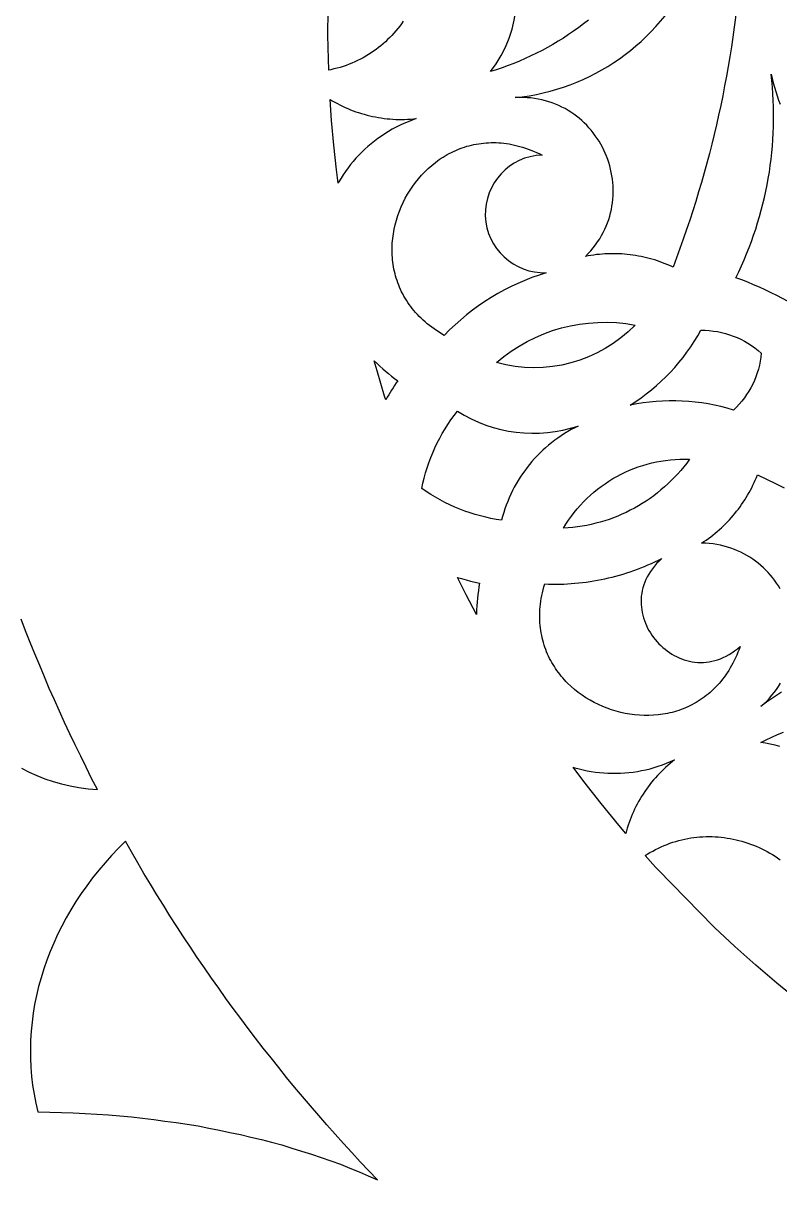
# Model space of a CAD drawing. Extents: x -1903 to -234, y -575 to 545.
# Drawn here: x -517.3 to -472, y -36.4 to 34.2 of the extents above; entities that cross this region are included whole.
import ezdxf

# ---------------------------------------------------------------- set-up
doc = ezdxf.new("R2010")
doc.units = 0
doc.layers.add('LAYER_1', color=18, linetype='CONTINUOUS')

msp = doc.modelspace()

# ---------------------------------------------------------------- linework, layer by layer
at = {"layer": 'LAYER_1'}
for points in [[(-424.073, 224.183, 0.414214), (-614.073, 34.183, 0.414214), (-424.073, -155.817, 0.414214), (-234.073, 34.183, 0.414214)], [(-488.993, 27.038), (-488.839, 27.03), (-488.684, 27.019), (-488.527, 27.003), (-488.37, 26.982), (-488.211, 26.958), (-488.052, 26.928), (-487.891, 26.895), (-487.73, 26.856), (-487.567, 26.813), (-487.404, 26.766), (-487.24, 26.713), (-487.076, 26.656), (-486.91, 26.593), (-486.744, 26.526), (-486.577, 26.454), (-486.409, 26.377), (-486.241, 26.294, 1), (-485.985, 19.238, 0.128453), (-492.104, 15.48), (-492.263, 15.572), (-492.416, 15.666), (-492.565, 15.763), (-492.71, 15.862), (-492.851, 15.964), (-492.987, 16.067), (-493.118, 16.173), (-493.246, 16.28), (-493.369, 16.39), (-493.488, 16.501), (-493.602, 16.615), (-493.712, 16.73), (-493.819, 16.846), (-493.921, 16.965), (-494.019, 17.085), (-494.113, 17.207), (-494.203, 17.33), (-494.289, 17.455), (-494.371, 17.581), (-494.449, 17.708), (-494.523, 17.836), (-494.593, 17.966), (-494.659, 18.097), (-494.722, 18.229), (-494.78, 18.362), (-494.835, 18.496), (-494.887, 18.631), (-494.934, 18.766), (-494.978, 18.903), (-495.018, 19.04), (-495.055, 19.178), (-495.088, 19.316), (-495.117, 19.455), (-495.143, 19.594), (-495.166, 19.734), (-495.185, 19.874), (-495.2, 20.015), (-495.212, 20.155), (-495.221, 20.296), (-495.227, 20.437), (-495.229, 20.578), (-495.228, 20.719), (-495.216, 21.001), (-495.191, 21.283), (-495.154, 21.563), (-495.105, 21.841), (-495.044, 22.117), (-494.97, 22.391), (-494.886, 22.661), (-494.79, 22.928), (-494.683, 23.19), (-494.566, 23.449), (-494.437, 23.702), (-494.299, 23.95), (-494.15, 24.191), (-493.992, 24.427), (-493.824, 24.655), (-493.647, 24.876), (-493.461, 25.089), (-493.266, 25.294), (-493.063, 25.489), (-492.851, 25.676), (-492.631, 25.853), (-492.518, 25.937), (-492.403, 26.019), (-492.286, 26.098), (-492.167, 26.175), (-492.047, 26.248), (-491.925, 26.319), (-491.801, 26.387), (-491.675, 26.452), (-491.547, 26.514), (-491.418, 26.573), (-491.287, 26.628), (-491.155, 26.68), (-491.021, 26.729), (-490.885, 26.775), (-490.748, 26.817), (-490.609, 26.856), (-490.469, 26.892), (-490.327, 26.923), (-490.184, 26.951), (-490.04, 26.976), (-489.894, 26.996), (-489.747, 27.013), (-489.599, 27.026), (-489.449, 27.035), (-489.299, 27.04), (-489.147, 27.041)], [(-488.978, 13.849, -0.228229), (-480.666, 16.097, -0.276488)], [(-476.715, 15.787, -0.186674), (-473.103, 14.413), (-473.13, 14.169), (-473.167, 13.928), (-473.215, 13.69), (-473.274, 13.454), (-473.344, 13.222), (-473.424, 12.994), (-473.514, 12.77), (-473.615, 12.55), (-473.725, 12.336), (-473.846, 12.126), (-473.976, 11.922), (-474.115, 11.724), (-474.264, 11.532), (-474.421, 11.347), (-474.588, 11.169), (-474.763, 10.998), (-475.14, 11.108), (-475.52, 11.207), (-475.902, 11.293), (-476.286, 11.366), (-476.672, 11.428), (-477.06, 11.477), (-477.449, 11.514), (-477.839, 11.539), (-478.229, 11.552), (-478.62, 11.552), (-479.011, 11.54), (-479.401, 11.516), (-479.791, 11.479), (-480.179, 11.43), (-480.567, 11.369), (-480.952, 11.296, 0.126855)], [(-496.133, 13.791), (-495.965, 13.634), (-495.793, 13.48), (-495.619, 13.33), (-495.441, 13.183), (-495.261, 13.039), (-495.077, 12.898), (-494.891, 12.761, 0.018216), (-495.604, 11.621), (-495.676, 11.841), (-496.13, 13.353), (-496.295, 13.948)], [(-491.315, 10.926, 0.224974), (-484.069, 10.041), (-484.283, 9.935), (-484.493, 9.823), (-484.699, 9.706), (-484.901, 9.583), (-485.1, 9.455), (-485.294, 9.322), (-485.484, 9.184), (-485.67, 9.041), (-485.852, 8.894), (-486.03, 8.741), (-486.203, 8.584), (-486.371, 8.422), (-486.535, 8.256), (-486.694, 8.085), (-486.849, 7.91), (-486.999, 7.731), (-487.143, 7.548), (-487.283, 7.362), (-487.417, 7.171), (-487.547, 6.976), (-487.671, 6.778), (-487.789, 6.577), (-487.903, 6.372), (-488.01, 6.164), (-488.113, 5.952), (-488.209, 5.738), (-488.3, 5.52), (-488.384, 5.3), (-488.463, 5.077), (-488.536, 4.851), (-488.602, 4.623), (-488.663, 4.392), (-488.983, 4.441), (-489.302, 4.5), (-489.619, 4.57), (-489.934, 4.648), (-490.247, 4.737), (-490.558, 4.835), (-490.866, 4.941), (-491.17, 5.057), (-491.471, 5.182), (-491.769, 5.315), (-492.062, 5.457), (-492.351, 5.607), (-492.635, 5.766), (-492.914, 5.932), (-493.188, 6.106), (-493.457, 6.288, -0.118726)]]:
    msp.add_lwpolyline(points, format="xyb", close=True, dxfattribs=at)
for points in [[(-483.457, 34.389), (-483.748, 34.161), (-484.045, 33.94), (-484.346, 33.725), (-484.651, 33.516), (-484.961, 33.314), (-485.275, 33.118), (-485.594, 32.929), (-485.916, 32.746), (-486.242, 32.57), (-486.573, 32.401), (-486.906, 32.239), (-487.244, 32.083), (-487.585, 31.934), (-487.93, 31.793), (-488.278, 31.658), (-488.629, 31.531), (-488.984, 31.411), (-489.341, 31.299, 0.329739), (-489.012, 39.813, 0.606751)], [(-474.301, 38.105, -0.074077), (-478.387, 19.577), (-478.541, 19.647), (-478.697, 19.714), (-478.854, 19.778), (-479.011, 19.838), (-479.17, 19.896), (-479.33, 19.95), (-479.49, 20.001), (-479.651, 20.048), (-479.813, 20.093), (-479.976, 20.134), (-480.14, 20.172), (-480.304, 20.207), (-480.468, 20.238), (-480.634, 20.267), (-480.799, 20.292), (-480.965, 20.314), (-481.132, 20.332), (-481.299, 20.347), (-481.466, 20.359), (-481.633, 20.368), (-481.801, 20.373), (-481.968, 20.376), (-482.136, 20.374), (-482.304, 20.37), (-482.472, 20.362), (-482.64, 20.351), (-482.807, 20.337), (-482.975, 20.319), (-483.142, 20.298), (-483.309, 20.273), (-483.476, 20.246), (-483.642, 20.215), (-483.477, 20.382), (-483.321, 20.554), (-483.174, 20.729), (-483.037, 20.907), (-482.908, 21.089), (-482.787, 21.273), (-482.676, 21.461), (-482.573, 21.65), (-482.478, 21.842), (-482.392, 22.037), (-482.314, 22.232), (-482.245, 22.43), (-482.183, 22.629), (-482.13, 22.829), (-482.085, 23.031), (-482.048, 23.233), (-482.018, 23.436), (-481.996, 23.639), (-481.982, 23.842), (-481.975, 24.045), (-481.976, 24.248), (-481.984, 24.451), (-482, 24.653), (-482.023, 24.854), (-482.053, 25.054), (-482.089, 25.252), (-482.133, 25.449), (-482.184, 25.645), (-482.241, 25.838), (-482.306, 26.029), (-482.376, 26.218), (-482.454, 26.404), (-482.537, 26.588), (-482.627, 26.768), (-482.724, 26.946), (-482.826, 27.12), (-482.935, 27.29), (-483.049, 27.456), (-483.17, 27.619), (-483.296, 27.777), (-483.428, 27.93), (-483.566, 28.079), (-483.709, 28.223), (-483.858, 28.362), (-484.012, 28.496), (-484.172, 28.624), (-484.336, 28.746), (-484.506, 28.862), (-484.681, 28.972), (-484.861, 29.076), (-485.046, 29.173), (-485.235, 29.264), (-485.429, 29.347), (-485.628, 29.423), (-485.831, 29.492), (-486.039, 29.553), (-486.251, 29.606), (-486.468, 29.651), (-486.688, 29.688), (-486.913, 29.716), (-487.141, 29.735), (-487.374, 29.746), (-487.61, 29.747), (-487.851, 29.74, 0.260478), (-477.283, 37.156)], [(-469.213, 16.105, 0.063158), (-474.627, 18.939, 0.145764), (-472.511, 31.149), (-472.449, 30.884), (-472.382, 30.621), (-472.309, 30.361), (-472.233, 30.103), (-472.151, 29.848), (-472.064, 29.594), (-471.973, 29.344)]]:
    msp.add_lwpolyline(points, format="xyb", dxfattribs=at)
for points in [[(-494.558, 34.321), (-494.663, 34.173), (-494.771, 34.028), (-494.883, 33.885), (-494.999, 33.745), (-495.118, 33.608), (-495.241, 33.474), (-495.367, 33.343), (-495.497, 33.216), (-495.629, 33.091), (-495.765, 32.97), (-495.905, 32.852), (-496.047, 32.738), (-496.193, 32.628), (-496.341, 32.521), (-496.493, 32.417), (-496.647, 32.318), (-496.805, 32.222), (-496.965, 32.131), (-497.128, 32.044), (-497.294, 31.96), (-497.463, 31.881), (-497.634, 31.807), (-497.808, 31.737), (-497.985, 31.671), (-498.164, 31.61), (-498.345, 31.553), (-498.529, 31.502), (-498.716, 31.455), (-498.904, 31.413), (-499.027, 31.389), (-499.066, 32.741), (-499.073, 33.498), (-499.043, 36.401)], [(-471.968, 0.279), (-472.072, 0.452), (-472.183, 0.621), (-472.3, 0.786), (-472.423, 0.947), (-472.551, 1.103), (-472.686, 1.255), (-472.826, 1.402), (-472.971, 1.544), (-473.122, 1.681), (-473.279, 1.813), (-473.44, 1.939), (-473.607, 2.059), (-473.779, 2.173), (-473.956, 2.28), (-474.139, 2.382), (-474.326, 2.476), (-474.517, 2.564), (-474.714, 2.644), (-474.915, 2.717), (-475.121, 2.783), (-475.331, 2.841), (-475.545, 2.891), (-475.764, 2.932), (-475.987, 2.966), (-476.214, 2.99), (-476.446, 3.006), (-476.681, 3.013), (-476.539, 3.106), (-476.4, 3.201), (-476.262, 3.299), (-476.127, 3.4), (-475.994, 3.503), (-475.863, 3.609), (-475.734, 3.717), (-475.608, 3.828), (-475.484, 3.941), (-475.362, 4.056), (-475.242, 4.174), (-475.125, 4.294), (-475.01, 4.416), (-474.898, 4.541), (-474.788, 4.667), (-474.681, 4.796), (-474.576, 4.927), (-474.474, 5.06), (-474.374, 5.195), (-474.277, 5.331), (-474.183, 5.47), (-474.092, 5.611), (-474.003, 5.753), (-473.916, 5.898), (-473.833, 6.044), (-473.753, 6.192), (-473.675, 6.342), (-473.6, 6.493), (-473.528, 6.646), (-473.459, 6.8), (-473.393, 6.957), (-473.33, 7.114), (-472.793, 6.857), (-472.257, 6.595), (-471.725, 6.328)], [(-517.437, -10.485), (-516.988, -10.716), (-516.523, -10.925), (-516.045, -11.114), (-515.553, -11.281), (-515.049, -11.425), (-514.531, -11.546), (-514.002, -11.643), (-513.453, -11.711), (-512.894, -11.755), (-513.239, -11.094), (-513.567, -10.424), (-513.895, -9.754), (-514.223, -9.085), (-514.551, -8.415), (-514.859, -7.735), (-515.165, -7.056), (-515.472, -6.376), (-515.779, -5.696), (-516.069, -5.009), (-516.355, -4.32), (-516.64, -3.631), (-516.926, -2.942), (-517.199, -2.249), (-517.462, -1.551)], [(-471.892, -5.926), (-472.072, -6.039), (-472.251, -6.154), (-472.429, -6.273), (-472.605, -6.395), (-472.779, -6.52), (-472.951, -6.648), (-473.122, -6.779), (-472.943, -6.618), (-472.774, -6.454), (-472.613, -6.285), (-472.462, -6.112), (-472.319, -5.936), (-472.185, -5.757), (-472.06, -5.574), (-471.944, -5.389)], [(-471.997, -9.184), (-472.275, -9.106), (-472.558, -9.039), (-472.845, -8.984), (-473.136, -8.94), (-472.8, -8.773), (-472.461, -8.614), (-472.119, -8.463), (-471.775, -8.319)], [(-470.862, -24.443), (-472.159, -23.383), (-473.434, -22.294), (-474.685, -21.176), (-475.911, -20.029), (-475.952, -19.989), (-479.303, -16.567), (-479.432, -16.428), (-480.061, -15.725), (-479.938, -15.645), (-479.773, -15.545), (-479.606, -15.45), (-479.438, -15.36), (-479.268, -15.275), (-479.096, -15.195), (-478.923, -15.12), (-478.749, -15.05), (-478.574, -14.985), (-478.398, -14.925), (-478.22, -14.87), (-478.042, -14.82), (-477.863, -14.775), (-477.683, -14.735), (-477.503, -14.7), (-477.322, -14.669), (-477.141, -14.644), (-476.959, -14.623), (-476.777, -14.607), (-476.595, -14.595), (-476.413, -14.588), (-476.231, -14.586), (-476.05, -14.589), (-475.868, -14.596), (-475.687, -14.607), (-475.506, -14.624), (-475.325, -14.644), (-475.146, -14.67), (-474.967, -14.699), (-474.788, -14.734), (-474.611, -14.772), (-474.435, -14.815), (-474.259, -14.863), (-474.085, -14.914), (-473.912, -14.971), (-473.741, -15.031), (-473.571, -15.096), (-473.402, -15.164), (-473.235, -15.237), (-473.07, -15.315), (-472.907, -15.396), (-472.745, -15.482), (-472.586, -15.571), (-472.429, -15.665), (-472.274, -15.763), (-472.121, -15.865), (-471.97, -15.971)]]:
    msp.add_lwpolyline(points, dxfattribs=at)
for points in [[(-498.816, 29.55), (-498.664, 29.463), (-498.512, 29.38), (-498.357, 29.3), (-498.201, 29.224), (-498.043, 29.151), (-497.884, 29.081), (-497.723, 29.015), (-497.561, 28.952), (-497.398, 28.893), (-497.234, 28.837), (-497.068, 28.785), (-496.901, 28.736), (-496.733, 28.691), (-496.565, 28.649), (-496.395, 28.611), (-496.224, 28.576), (-496.053, 28.545), (-495.881, 28.518), (-495.708, 28.494), (-495.534, 28.474), (-495.36, 28.457), (-495.186, 28.445), (-495.011, 28.435), (-494.835, 28.43), (-494.66, 28.428), (-494.484, 28.43), (-494.308, 28.436), (-494.132, 28.445), (-493.955, 28.459), (-493.779, 28.476), (-494.029, 28.387), (-494.275, 28.29), (-494.517, 28.187), (-494.755, 28.078), (-494.988, 27.961), (-495.216, 27.839), (-495.44, 27.709), (-495.659, 27.574), (-495.873, 27.433), (-496.082, 27.286), (-496.286, 27.133), (-496.484, 26.974), (-496.678, 26.81), (-496.866, 26.641), (-497.048, 26.466), (-497.224, 26.286), (-497.395, 26.102), (-497.56, 25.912), (-497.719, 25.718), (-497.872, 25.519), (-498.018, 25.316), (-498.158, 25.109), (-498.292, 24.898), (-498.419, 24.682), (-498.462, 24.603), (-498.564, 25.401), (-498.724, 26.886), (-498.854, 28.363), (-498.94, 29.624)], [(-477.403, 8.045), (-477.571, 7.818), (-477.744, 7.596), (-477.923, 7.379), (-478.108, 7.169), (-478.299, 6.964), (-478.494, 6.765), (-478.695, 6.572), (-478.901, 6.385), (-479.111, 6.204), (-479.326, 6.029), (-479.546, 5.86), (-479.77, 5.698), (-479.999, 5.543), (-480.231, 5.393), (-480.468, 5.251), (-480.708, 5.115), (-480.952, 4.986), (-481.199, 4.863), (-481.45, 4.748), (-481.705, 4.639), (-481.962, 4.537), (-482.222, 4.443), (-482.485, 4.356), (-482.751, 4.276), (-483.019, 4.204), (-483.29, 4.139), (-483.563, 4.081), (-483.838, 4.031), (-484.115, 3.989), (-484.394, 3.954), (-484.674, 3.928), (-484.956, 3.909), (-484.806, 4.156), (-484.648, 4.396), (-484.482, 4.63), (-484.31, 4.857), (-484.13, 5.078), (-483.943, 5.291), (-483.75, 5.498), (-483.551, 5.697), (-483.345, 5.889), (-483.134, 6.074), (-482.916, 6.251), (-482.693, 6.421), (-482.465, 6.583), (-482.232, 6.738), (-481.994, 6.884), (-481.751, 7.022), (-481.504, 7.152), (-481.252, 7.274), (-480.997, 7.387), (-480.737, 7.492), (-480.474, 7.589), (-480.208, 7.676), (-479.938, 7.755), (-479.666, 7.825), (-479.39, 7.885), (-479.112, 7.937), (-478.832, 7.979), (-478.55, 8.011), (-478.265, 8.035), (-477.979, 8.048), (-477.692, 8.052)], [(-479.224, 1.944), (-479.371, 1.792), (-479.506, 1.638), (-479.63, 1.482), (-479.743, 1.323), (-479.844, 1.163), (-479.935, 1), (-480.016, 0.837), (-480.086, 0.672), (-480.146, 0.506), (-480.196, 0.339), (-480.237, 0.172), (-480.268, 0.005), (-480.29, -0.162), (-480.302, -0.329), (-480.306, -0.495), (-480.302, -0.661), (-480.289, -0.826), (-480.268, -0.99), (-480.239, -1.152), (-480.202, -1.312), (-480.158, -1.471), (-480.106, -1.627), (-480.047, -1.781), (-479.982, -1.932), (-479.91, -2.08), (-479.831, -2.225), (-479.746, -2.367), (-479.655, -2.505), (-479.559, -2.64), (-479.456, -2.77), (-479.349, -2.895), (-479.236, -3.017), (-479.118, -3.133), (-478.996, -3.244), (-478.869, -3.35), (-478.738, -3.451), (-478.603, -3.545), (-478.464, -3.634), (-478.321, -3.716), (-478.175, -3.792), (-478.026, -3.861), (-477.873, -3.923), (-477.718, -3.978), (-477.56, -4.025), (-477.4, -4.065), (-477.238, -4.096), (-477.074, -4.119), (-476.908, -4.134), (-476.741, -4.14), (-476.573, -4.138), (-476.403, -4.126), (-476.233, -4.104), (-476.062, -4.073), (-475.89, -4.033), (-475.718, -3.982), (-475.547, -3.92), (-475.375, -3.848), (-475.204, -3.765), (-475.034, -3.671), (-474.865, -3.566), (-474.696, -3.449), (-474.53, -3.32), (-474.364, -3.179), (-474.428, -3.355), (-474.496, -3.527), (-474.566, -3.695), (-474.64, -3.859), (-474.716, -4.018), (-474.795, -4.174), (-474.877, -4.325), (-474.962, -4.473), (-475.049, -4.616), (-475.139, -4.756), (-475.231, -4.891), (-475.326, -5.023), (-475.424, -5.151), (-475.523, -5.274), (-475.625, -5.394), (-475.729, -5.51), (-475.835, -5.623), (-475.944, -5.731), (-476.054, -5.836), (-476.166, -5.937), (-476.28, -6.034), (-476.396, -6.127), (-476.514, -6.217), (-476.633, -6.303), (-476.754, -6.386), (-476.877, -6.464), (-477.001, -6.54), (-477.127, -6.611), (-477.254, -6.679), (-477.382, -6.744), (-477.511, -6.805), (-477.642, -6.862), (-477.774, -6.916), (-477.907, -6.967), (-478.041, -7.014), (-478.175, -7.058), (-478.311, -7.098), (-478.448, -7.135), (-478.585, -7.169), (-478.723, -7.199), (-478.861, -7.226), (-479, -7.25), (-479.14, -7.27), (-479.28, -7.287), (-479.561, -7.312), (-479.843, -7.324), (-480.126, -7.324), (-480.408, -7.311), (-480.69, -7.287), (-480.971, -7.25), (-481.25, -7.201), (-481.527, -7.141), (-481.801, -7.069), (-482.073, -6.986), (-482.341, -6.892), (-482.604, -6.788), (-482.863, -6.672), (-483.117, -6.546), (-483.365, -6.409), (-483.608, -6.262), (-483.843, -6.105), (-484.071, -5.939), (-484.292, -5.762), (-484.504, -5.576), (-484.708, -5.381), (-484.807, -5.28), (-484.903, -5.177), (-484.996, -5.071), (-485.088, -4.963), (-485.176, -4.853), (-485.262, -4.741), (-485.346, -4.627), (-485.426, -4.51), (-485.504, -4.391), (-485.579, -4.271), (-485.651, -4.148), (-485.72, -4.023), (-485.786, -3.896), (-485.849, -3.767), (-485.908, -3.637), (-485.965, -3.504), (-486.018, -3.369), (-486.068, -3.232), (-486.114, -3.094), (-486.157, -2.953), (-486.196, -2.811), (-486.231, -2.667), (-486.263, -2.521), (-486.291, -2.373), (-486.316, -2.224), (-486.336, -2.073), (-486.352, -1.92), (-486.365, -1.765), (-486.373, -1.609), (-486.378, -1.451), (-486.378, -1.291), (-486.373, -1.13), (-486.365, -0.967), (-486.352, -0.803), (-486.335, -0.637), (-486.313, -0.47), (-486.286, -0.301), (-486.255, -0.13), (-486.219, 0.042), (-486.179, 0.215), (-486.133, 0.39), (-486.083, 0.566), (-485.855, 0.558), (-485.627, 0.554), (-485.4, 0.554), (-485.172, 0.557), (-484.945, 0.564), (-484.718, 0.575), (-484.492, 0.589), (-484.266, 0.607), (-484.04, 0.628), (-483.815, 0.653), (-483.59, 0.682), (-483.366, 0.714), (-483.143, 0.75), (-482.92, 0.789), (-482.698, 0.832), (-482.476, 0.878), (-482.255, 0.928), (-482.035, 0.981), (-481.816, 1.038), (-481.598, 1.098), (-481.381, 1.162), (-481.165, 1.23), (-480.95, 1.3), (-480.735, 1.375), (-480.522, 1.452), (-480.31, 1.534), (-480.1, 1.618), (-479.89, 1.706), (-479.682, 1.798), (-479.475, 1.892), (-479.27, 1.991), (-479.065, 2.092)], [(-491.062, 0.885), (-490.794, 0.812), (-490.525, 0.744), (-490.255, 0.681), (-489.986, 0.622), (-490.025, 0.394), (-490.06, 0.165), (-490.091, -0.064), (-490.117, -0.293), (-490.138, -0.523), (-490.156, -0.752), (-490.169, -0.982), (-490.177, -1.211), (-490.178, -1.255), (-490.795, -0.086), (-491.317, 0.958)], [(-478.431, -10.087), (-478.568, -10.199), (-478.701, -10.314), (-478.832, -10.432), (-478.961, -10.552), (-479.086, -10.675), (-479.209, -10.801), (-479.329, -10.929), (-479.446, -11.059), (-479.56, -11.191), (-479.671, -11.326), (-479.779, -11.463), (-479.885, -11.602), (-479.987, -11.743), (-480.086, -11.886), (-480.182, -12.031), (-480.275, -12.179), (-480.365, -12.328), (-480.451, -12.478), (-480.535, -12.631), (-480.615, -12.785), (-480.691, -12.941), (-480.765, -13.099), (-480.835, -13.258), (-480.901, -13.418), (-480.965, -13.58), (-481.024, -13.743), (-481.081, -13.908), (-481.133, -14.074), (-481.183, -14.241), (-481.223, -14.391), (-481.64, -13.902), (-482.699, -12.605), (-483.728, -11.286), (-484.374, -10.419), (-484.266, -10.453), (-484.026, -10.52), (-483.783, -10.58), (-483.538, -10.633), (-483.292, -10.678), (-483.044, -10.715), (-482.795, -10.745), (-482.545, -10.768), (-482.294, -10.783), (-482.042, -10.79), (-481.79, -10.79), (-481.537, -10.782), (-481.284, -10.767), (-481.031, -10.744), (-480.778, -10.713), (-480.525, -10.674), (-480.273, -10.628), (-480.021, -10.574), (-479.77, -10.512), (-479.52, -10.443), (-479.272, -10.365), (-479.024, -10.28), (-478.779, -10.187), (-478.535, -10.086), (-478.292, -9.977)], [(-511.219, -14.854), (-511.639, -15.28), (-512.046, -15.715), (-512.438, -16.158), (-512.815, -16.609), (-513.179, -17.067), (-513.527, -17.533), (-513.86, -18.006), (-514.178, -18.486), (-514.481, -18.973), (-514.768, -19.467), (-515.031, -19.962), (-515.279, -20.463), (-515.51, -20.97), (-515.724, -21.483), (-515.922, -22), (-516.103, -22.522), (-516.268, -23.048), (-516.416, -23.578), (-516.546, -24.113), (-516.658, -24.649), (-516.744, -25.183), (-516.812, -25.719), (-516.863, -26.258), (-516.896, -26.798), (-516.911, -27.34), (-516.908, -27.882), (-516.888, -28.425), (-516.848, -28.967), (-516.779, -29.501), (-516.693, -30.034), (-516.588, -30.565), (-516.466, -31.095), (-515.752, -31.112), (-515.041, -31.126), (-514.34, -31.161), (-513.634, -31.188), (-512.933, -31.233), (-512.235, -31.275), (-511.546, -31.337), (-510.861, -31.396), (-510.185, -31.476), (-509.513, -31.553), (-508.85, -31.649), (-508.179, -31.734), (-507.52, -31.84), (-506.863, -31.942), (-506.219, -32.065), (-505.577, -32.185), (-504.947, -32.326), (-504.315, -32.459), (-503.688, -32.607), (-503.064, -32.752), (-502.453, -32.918), (-501.844, -33.081), (-501.249, -33.265), (-500.654, -33.445), (-500.063, -33.636), (-499.474, -33.825), (-498.899, -34.035), (-498.326, -34.243), (-497.768, -34.472), (-497.209, -34.697), (-496.655, -34.934), (-496.103, -35.169), (-496.622, -34.632), (-497.136, -34.091), (-497.639, -33.539), (-498.142, -32.986), (-498.644, -32.434), (-499.145, -31.88), (-499.63, -31.312), (-500.116, -30.744), (-500.601, -30.177), (-501.086, -29.609), (-501.554, -29.028), (-502.021, -28.445), (-502.488, -27.862), (-502.955, -27.279), (-503.409, -26.686), (-503.857, -26.089), (-504.306, -25.492), (-504.754, -24.894), (-505.193, -24.29), (-505.623, -23.679), (-506.053, -23.069), (-506.482, -22.458), (-506.906, -21.843), (-507.316, -21.219), (-507.726, -20.594), (-508.136, -19.97), (-508.544, -19.345), (-508.935, -18.708), (-509.325, -18.071), (-509.715, -17.435), (-510.106, -16.798), (-510.478, -16.151), (-510.848, -15.502)]]:
    msp.add_lwpolyline(points, close=True, dxfattribs=at)

doc.saveas('drawing.dxf')
